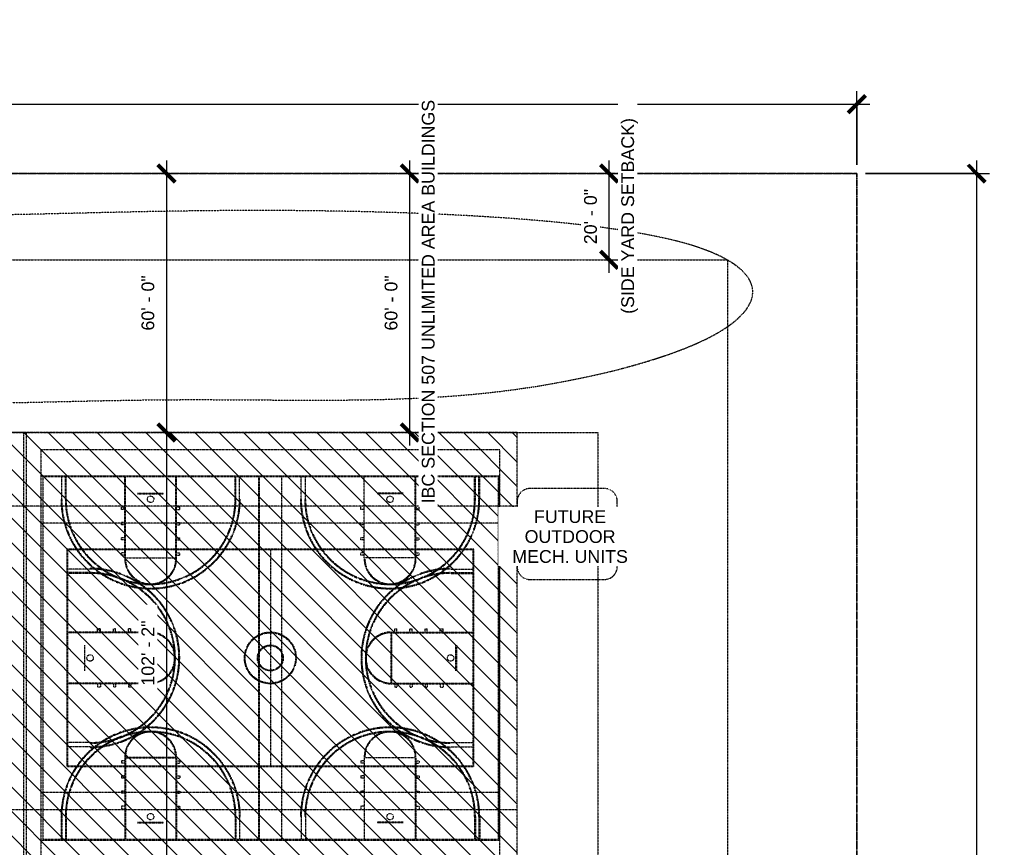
# Model space of a CAD drawing. Header units: inches. Extents: x 38424 to 45539, y -26222 to -19000.
# Drawn here: x 42783 to 45480, y -21343 to -19042 of the extents above; entities that cross this region are included whole.
import ezdxf

# ---------------------------------------------------------------- set-up
doc = ezdxf.new("R2010")
doc.units = ezdxf.units.IN
doc.header["$MEASUREMENT"] = 0
for name, pattern in [('Center', [1.25, 0.25, -0.1875, 0.625, -0.1875]), ('Dash 1_16_', [0.125, 0.0625, -0.0625]), ('Hidden', [0.28125, 0.1875, -0.09375]), ('Hidden 1_8_', [0.1875, 0.125, -0.0625])]:
    doc.linetypes.add(name, pattern=pattern)
for name, color, linetype, lineweight in [('A-ANNO-DIMS', 211, 'Continuous', 9), ('A-ANNO-DIMS-384', 211, 'Continuous', 9), ('A-BLDG-OTLN-FUTURE', 151, 'Dash 1_16_', 9), ('A-DETL', 90, 'Continuous', 9), ('A-DETL-GENF', 92, 'Continuous', 9), ('A-DETL-HDLN', 90, 'Hidden 1_8_', 9), ('A-PROP-LINE', 214, 'Center', 15), ('A-PROP-SBCK', 71, 'Hidden', 15), ('A-SLAB-CONC', 180, 'Continuous', 9), ('G-ANNO-TEXT', 231, 'Continuous', 9)]:
    doc.layers.add(name, color=color, linetype=linetype, lineweight=lineweight)
doc.styles.add('Arial', font='arial.ttf', dxfattribs={"height": 35.407186})
doc.dimstyles.new('Linear_-_3_32__Arial', dxfattribs={"dimscale": 12, "dimtxt": 36, "dimasz": 4, "dimexe": 3, "dimexo": 2, "dimgap": 2, "dimtad": 1, "dimdec": 0, "dimzin": 1, "dimdsep": 46, "dimlunit": 4, "dimtxsty": 'Arial', "dimblk1": 'OBLIQUE', "dimblk2": 'OBLIQUE', "dimsah": 1, "dimcen": 0.09, "dimdle": 3, "dimazin": 0, "dimtfac": 1, "dimtdec": 4, "dimtix": 1, "dimtmove": 0, "dimatfit": 3, "dimfxl": 1, "dimtvp": 1, "dimtfill": 1, "dimfrac": 2, "dimtolj": 1, "dimtzin": 0, "dimarcsym": 2})

# ---------------------------------------------------------------- blocks, each defined once
blk = doc.blocks.new('DIMBLOCK1-Level 1')
at = {"layer": 'A-ANNO-DIMS-384'}
for p, q in [((45443.6, -19434.1), (45443.6, -25577.6)), ((45134.8, -19470.1), (45479.6, -19470.1)), ((45443.6, -19470.1), (45134.8, -19470.1)), ((45134.8, -25541.6), (45479.6, -25541.6)), ((45443.6, -25541.6), (45134.8, -25541.6))]:
    blk.add_line(p, q, dxfattribs=at)
at = {"layer": 'A-ANNO-DIMS-384', "lineweight": 50}
for p, q in [((45443.6, -19470.1), (45419.6, -19446.1)), ((45443.6, -19470.1), (45467.6, -19494.1)), ((45443.6, -25541.6), (45419.6, -25517.6)), ((45443.6, -25541.6), (45467.6, -25565.6))]:
    blk.add_line(p, q, dxfattribs=at)
at = {"layer": 'A-ANNO-DIMS-384', "color": 0, "insert": (45373.6, -22595.8), "char_height": 35.41, "width": 216, "attachment_point": 1, "rotation": 90, "line_spacing_factor": 0.938532, "style": 'Arial', "bg_fill": 3, "box_fill_scale": 1.25, "bg_fill_color": 0, "bg_fill_transparency": 0}
blk.add_mtext('506\' - 0"', dxfattribs=at)
blk = doc.blocks.new('_Oblique')
at = {"color": 0, "linetype": 'ByBlock', "lineweight": -2}
blk.add_line((-0.5, -0.5), (0.5, 0.5), dxfattribs=at)
blk = doc.blocks.new('DIMBLOCK3-Level 1')
at = {"layer": 'A-ANNO-DIMS-384'}
for p, q in [((39068.4, -19446.1), (39068.4, -19241.2)), ((45110.8, -19446.1), (45110.8, -19241.2)), ((39032.4, -19277.2), (45146.8, -19277.2)), ((39068.4, -19277.2), (39068.4, -19446.1)), ((45110.8, -19277.2), (45110.8, -19446.1))]:
    blk.add_line(p, q, dxfattribs=at)
at = {"layer": 'A-ANNO-DIMS-384', "lineweight": 50}
for p, q in [((39068.4, -19277.2), (39092.4, -19253.2)), ((45110.8, -19277.2), (45134.8, -19253.2)), ((39068.4, -19277.2), (39044.4, -19301.2)), ((45110.8, -19277.2), (45086.8, -19301.2))]:
    blk.add_line(p, q, dxfattribs=at)
at = {"layer": 'A-ANNO-DIMS-384', "color": 0, "insert": (41999.6, -19207.2), "char_height": 35.41, "width": 216, "attachment_point": 1, "line_spacing_factor": 0.938532, "style": 'Arial', "bg_fill": 3, "box_fill_scale": 1.25, "bg_fill_color": 0, "bg_fill_transparency": 0}
blk.add_mtext('503\' - 6"', dxfattribs=at)
blk = doc.blocks.new('DIMBLOCK4-Level 1')
at = {"layer": 'A-ANNO-DIMS-384'}
for p, q in [((43868, -20226.1), (43868, -19434.1)), ((43858, -19470.1), (43904, -19470.1)), ((43868, -19470.1), (43858, -19470.1)), ((43858, -20190.1), (43904, -20190.1)), ((43868, -20190.1), (43858, -20190.1))]:
    blk.add_line(p, q, dxfattribs=at)
at = {"layer": 'A-ANNO-DIMS-384', "lineweight": 50}
for p, q in [((43868, -19470.1), (43844, -19446.1)), ((43868, -19470.1), (43892, -19494.1)), ((43868, -20190.1), (43844, -20166.1)), ((43868, -20190.1), (43892, -20214.1))]:
    blk.add_line(p, q, dxfattribs=at)
at = {"layer": 'A-ANNO-DIMS-384', "color": 0, "insert": (43798.1, -19906.5), "char_height": 35.41, "width": 183.434, "attachment_point": 1, "rotation": 90, "line_spacing_factor": 0.938532, "style": 'Arial', "bg_fill": 3, "box_fill_scale": 1.25, "bg_fill_color": 0, "bg_fill_transparency": 0}
blk.add_mtext('60\' - 0"', dxfattribs=at)
at = {"layer": 'A-ANNO-DIMS-384', "color": 0, "insert": (43901.4, -20386.7), "char_height": 35.407, "width": 1335.877, "attachment_point": 1, "rotation": 90, "line_spacing_factor": 0.938532, "style": 'Arial', "bg_fill": 3, "box_fill_scale": 1.25, "bg_fill_color": 0, "bg_fill_transparency": 0}
blk.add_mtext('IBC SECTION 507 UNLIMITED AREA BUILDINGS', dxfattribs=at)
blk = doc.blocks.new('DIMBLOCK14-Level 1')
at = {"layer": 'A-ANNO-DIMS-384'}
for p, q in [((44422.5, -19746.1), (44422.5, -19434.1)), ((44412.5, -19470.1), (44458.5, -19470.1)), ((44422.5, -19470.1), (44412.5, -19470.1)), ((44412.5, -19710.1), (44458.5, -19710.1)), ((44422.5, -19710.1), (44412.5, -19710.1))]:
    blk.add_line(p, q, dxfattribs=at)
at = {"layer": 'A-ANNO-DIMS-384', "lineweight": 50}
for p, q in [((44422.5, -19470.1), (44398.5, -19446.1)), ((44422.5, -19470.1), (44446.5, -19494.1)), ((44422.5, -19710.1), (44398.5, -19686.1)), ((44422.5, -19710.1), (44446.5, -19734.1))]:
    blk.add_line(p, q, dxfattribs=at)
at = {"layer": 'A-ANNO-DIMS-384', "color": 0, "attachment_point": 1, "rotation": 90, "line_spacing_factor": 0.938532, "style": 'Arial', "bg_fill": 3, "box_fill_scale": 1.25, "bg_fill_color": 0, "bg_fill_transparency": 0}
for s, insert, char_height, width in [('(SIDE YARD SETBACK)', (44455.9, -19860.1), 35.407, 648), ('20\' - 0"', (44352.5, -19666.5), 35.41, 183.434)]:
    blk.add_mtext(s, dxfattribs=dict(at, insert=insert, char_height=char_height, width=width))
blk = doc.blocks.new('DIMBLOCK33-Level 1')
at = {"layer": 'A-ANNO-DIMS-384'}
for p, q in [((43192.1, -19434.1), (43192.1, -20190.1)), ((43202.1, -19470.1), (43156.1, -19470.1)), ((43192.1, -19470.1), (43202.1, -19470.1)), ((43202.1, -20190.1), (43156.1, -20190.1)), ((43192.1, -20190.1), (43202.1, -20190.1))]:
    blk.add_line(p, q, dxfattribs=at)
at = {"layer": 'A-ANNO-DIMS-384', "lineweight": 50}
for p, q in [((43192.1, -19470.1), (43168.1, -19446.1)), ((43192.1, -19470.1), (43216.1, -19494.1)), ((43192.1, -20190.1), (43168.1, -20166.1)), ((43192.1, -20190.1), (43216.1, -20214.1))]:
    blk.add_line(p, q, dxfattribs=at)
at = {"layer": 'A-ANNO-DIMS-384', "color": 0, "insert": (43122.2, -19906.5), "char_height": 35.41, "width": 183.434, "attachment_point": 1, "rotation": 90, "line_spacing_factor": 0.938532, "style": 'Arial', "bg_fill": 3, "box_fill_scale": 1.25, "bg_fill_color": 0, "bg_fill_transparency": 0}
blk.add_mtext('60\' - 0"', dxfattribs=at)
blk = doc.blocks.new('DIMBLOCK34-Level 1')
at = {"layer": 'A-ANNO-DIMS-384', "lineweight": 50}
for p, q in [((43192.1, -20190.1), (43168.1, -20166.1)), ((43192.1, -20190.1), (43216.1, -20214.1)), ((43192.1, -21416.1), (43168.1, -21392.1)), ((43192.1, -21416.1), (43216.1, -21440.1))]:
    blk.add_line(p, q, dxfattribs=at)
at = {"layer": 'A-ANNO-DIMS-384'}
for p, q in [((43202.1, -20190.1), (43156.1, -20190.1)), ((43192.1, -20190.1), (43192.1, -21416.1)), ((43192.1, -20190.1), (43202.1, -20190.1)), ((43202.1, -21416.1), (43156.1, -21416.1)), ((43192.1, -21416.1), (43202.1, -21416.1))]:
    blk.add_line(p, q, dxfattribs=at)
at = {"layer": 'A-ANNO-DIMS-384', "color": 0, "insert": (43122.2, -20893.1), "char_height": 35.41, "width": 216, "attachment_point": 1, "rotation": 90, "line_spacing_factor": 0.938532, "style": 'Arial', "bg_fill": 3, "box_fill_scale": 1.25, "bg_fill_color": 0, "bg_fill_transparency": 0}
blk.add_mtext('102\' - 2"', dxfattribs=at)

msp = doc.modelspace()

# ---------------------------------------------------------------- hatches: boundary and pattern name
at = {"layer": 'A-DETL-GENF'}
h = msp.add_hatch(dxfattribs=at)
h.set_pattern_fill('FP_1', color=9, style=0, pattern_type=2)
h.set_pattern_definition([(135, (0, 0), (-33.941125, -33.941125), [])])
h.paths.add_polyline_path([(40928.4, -21416.1), (44166.4, -21416.1), (44166.4, -20190.1), (40916.4, -20190.1), (40916.4, -21416.1)], flags=0)

# ---------------------------------------------------------------- linework, layer by layer
at = {"layer": 'A-BLDG-OTLN-FUTURE'}
for p, q in [((44166.4, -20190.1), (40916.4, -20190.1)), ((44166.4, -21416.1), (44166.4, -20190.1))]:
    msp.add_line(p, q, dxfattribs=at)
at = {"layer": 'A-DETL', "linetype": 'Dash 1_16_'}
for p, q in [((42845.6, -20310.1), (44115.2, -20310.1)), ((42847.6, -20312.1), (42847.6, -21320.1)), ((42847.6, -20312.1), (44113.2, -20312.1)), ((42900.6, -20375.1), (42900.6, -20312.1)), ((42910.6, -20375.1), (42910.6, -20312.1)), ((42912.6, -20375.1), (42912.6, -20312.1)), ((43075.6, -20540.1), (43075.6, -20312.1)), ((43077.6, -20538.1), (43077.6, -20312.1)), ((43217.6, -20538.1), (43217.6, -20312.1)), ((43219.6, -20540.1), (43219.6, -20312.1)), ((43382.6, -20375.1), (43382.6, -20312.1)), ((43384.6, -20375.1), (43384.6, -20312.1)), ((43394.6, -20375.1), (43394.6, -20312.1)), ((43447.6, -20310.1), (43447.6, -21322.1)), ((43449.6, -20312.1), (43449.6, -21320.1)), ((43511.2, -20312.1), (43511.2, -21320.1)), ((43566.2, -20375.1), (43566.2, -20312.1)), ((43578.2, -20375.1), (43578.2, -20312.1)), ((43741.2, -20540.1), (43741.2, -20312.1)), ((43883.2, -20538.1), (43883.2, -20312.1)), ((43885.2, -20540.1), (43885.2, -20312.1)), ((44048.2, -20375.1), (44048.2, -20312.1)), ((44050.2, -20375.1), (44050.2, -20312.1)), ((44060.2, -20375.1), (44060.2, -20312.1)), ((44062.2, -20375.1), (44062.2, -20312.1)), ((44113.2, -20312.1), (44113.2, -21320.1)), ((44115.2, -20310.1), (44115.2, -21322.1)), ((43111.6, -20358.1), (43183.6, -20358.1)), ((43849.2, -20358.1), (43777.2, -20358.1)), ((43111.6, -20360.1), (43183.6, -20360.1)), ((43849.2, -20360.1), (43777.2, -20360.1)), ((43075.6, -20396.1), (43066.6, -20396.1)), ((43066.6, -20404.1), (43066.6, -20396.1)), ((43075.6, -20404.1), (43066.6, -20404.1)), ((43219.6, -20396.1), (43228.6, -20396.1)), ((43219.6, -20404.1), (43228.6, -20404.1)), ((43228.6, -20404.1), (43228.6, -20396.1)), ((43732.2, -20404.1), (43732.2, -20396.1)), ((43741.2, -20404.1), (43732.2, -20404.1)), ((43885.2, -20404.1), (43894.2, -20404.1)), ((43894.2, -20404.1), (43894.2, -20396.1)), ((43075.6, -20440.1), (43066.6, -20440.1)), ((43066.6, -20446.1), (43066.6, -20440.1)), ((43219.6, -20440.1), (43228.6, -20440.1)), ((43228.6, -20446.1), (43228.6, -20440.1)), ((43732.2, -20446.1), (43732.2, -20440.1)), ((43894.2, -20446.1), (43894.2, -20440.1)), ((43075.6, -20446.1), (43066.6, -20446.1)), ((43219.6, -20446.1), (43228.6, -20446.1)), ((43741.2, -20446.1), (43732.2, -20446.1)), ((43885.2, -20446.1), (43894.2, -20446.1)), ((43075.6, -20482.1), (43066.6, -20482.1)), ((43066.6, -20488.1), (43066.6, -20482.1)), ((43075.6, -20488.1), (43066.6, -20488.1)), ((43219.6, -20482.1), (43228.6, -20482.1)), ((43219.6, -20488.1), (43228.6, -20488.1)), ((43228.6, -20488.1), (43228.6, -20482.1)), ((43741.2, -20482.1), (43732.2, -20482.1)), ((43732.2, -20488.1), (43732.2, -20482.1)), ((43741.2, -20488.1), (43732.2, -20488.1)), ((43885.2, -20482.1), (43894.2, -20482.1)), ((43885.2, -20488.1), (43894.2, -20488.1)), ((43894.2, -20488.1), (43894.2, -20482.1)), ((44046.4, -20514.1), (42914.4, -20514.1)), ((42914.4, -20514.1), (42914.4, -21118.1)), ((42916.4, -20516.1), (42916.4, -21116.1)), ((44044.4, -20516.1), (42916.4, -20516.1)), ((43480.4, -20516.1), (43480.4, -21116.1)), ((44044.4, -21116.1), (44044.4, -20516.1)), ((44046.4, -21118.1), (44046.4, -20514.1)), ((43075.6, -20524.1), (43066.6, -20524.1)), ((43066.6, -20530.1), (43066.6, -20524.1)), ((43075.6, -20530.1), (43066.6, -20530.1)), ((43077.6, -20538.1), (43217.6, -20538.1)), ((43219.6, -20524.1), (43228.6, -20524.1)), ((43219.6, -20530.1), (43228.6, -20530.1)), ((43228.6, -20530.1), (43228.6, -20524.1)), ((43741.2, -20524.1), (43732.2, -20524.1)), ((43732.2, -20530.1), (43732.2, -20524.1)), ((43741.2, -20530.1), (43732.2, -20530.1)), ((43883.2, -20538.1), (43743.2, -20538.1)), ((43885.2, -20524.1), (43894.2, -20524.1)), ((43885.2, -20530.1), (43894.2, -20530.1)), ((43894.2, -20530.1), (43894.2, -20524.1)), ((42979.4, -20569.1), (42916.4, -20569.1)), ((43981.4, -20569.1), (44044.4, -20569.1)), ((42979.4, -20579.1), (42916.4, -20579.1)), ((42979.4, -20581.1), (42916.4, -20581.1)), ((43981.4, -20579.1), (44044.4, -20579.1)), ((43981.4, -20581.1), (44044.4, -20581.1)), ((43000.4, -20744.1), (43000.4, -20735.1)), ((43008.4, -20735.1), (43000.4, -20735.1)), ((43008.4, -20744.1), (43008.4, -20735.1)), ((43044.4, -20744.1), (43044.4, -20735.1)), ((43050.4, -20735.1), (43044.4, -20735.1)), ((43050.4, -20744.1), (43050.4, -20735.1)), ((43086.4, -20744.1), (43086.4, -20735.1)), ((43092.4, -20735.1), (43086.4, -20735.1)), ((43092.4, -20744.1), (43092.4, -20735.1)), ((43128.4, -20744.1), (43128.4, -20735.1)), ((43134.4, -20735.1), (43128.4, -20735.1)), ((43134.4, -20744.1), (43134.4, -20735.1)), ((43826.4, -20735.1), (43832.4, -20735.1)), ((43826.4, -20744.1), (43826.4, -20735.1)), ((43832.4, -20744.1), (43832.4, -20735.1)), ((43868.4, -20735.1), (43874.4, -20735.1)), ((43868.4, -20744.1), (43868.4, -20735.1)), ((43874.4, -20744.1), (43874.4, -20735.1)), ((43910.4, -20735.1), (43916.4, -20735.1)), ((43910.4, -20744.1), (43910.4, -20735.1)), ((43916.4, -20744.1), (43916.4, -20735.1)), ((43952.4, -20735.1), (43960.4, -20735.1)), ((43952.4, -20744.1), (43952.4, -20735.1)), ((43960.4, -20744.1), (43960.4, -20735.1)), ((43144.4, -20744.1), (42916.4, -20744.1)), ((43142.4, -20746.1), (42916.4, -20746.1)), ((43142.4, -20886.1), (43142.4, -20746.1)), ((43144.4, -20886.1), (43144.4, -20746.1)), ((43816.4, -20744.1), (44044.4, -20744.1)), ((43816.4, -20886.1), (43816.4, -20746.1)), ((43818.4, -20886.1), (43818.4, -20746.1)), ((43818.4, -20746.1), (44044.4, -20746.1)), ((42964.4, -20852.1), (42964.4, -20780.1)), ((43996.4, -20852.1), (43996.4, -20780.1)), ((43998.4, -20852.1), (43998.4, -20780.1)), ((43142.4, -20886.1), (42916.4, -20886.1)), ((43144.4, -20888.1), (42916.4, -20888.1)), ((43000.4, -20888.1), (43000.4, -20897.1)), ((43008.4, -20897.1), (43000.4, -20897.1)), ((43008.4, -20888.1), (43008.4, -20897.1)), ((43044.4, -20888.1), (43044.4, -20897.1)), ((43050.4, -20897.1), (43044.4, -20897.1)), ((43050.4, -20888.1), (43050.4, -20897.1)), ((43086.4, -20888.1), (43086.4, -20897.1)), ((43092.4, -20897.1), (43086.4, -20897.1)), ((43092.4, -20888.1), (43092.4, -20897.1)), ((43128.4, -20888.1), (43128.4, -20897.1)), ((43134.4, -20897.1), (43128.4, -20897.1)), ((43134.4, -20888.1), (43134.4, -20897.1)), ((43816.4, -20888.1), (44044.4, -20888.1)), ((43818.4, -20886.1), (44044.4, -20886.1)), ((43826.4, -20888.1), (43826.4, -20897.1)), ((43826.4, -20897.1), (43832.4, -20897.1)), ((43832.4, -20888.1), (43832.4, -20897.1)), ((43868.4, -20888.1), (43868.4, -20897.1)), ((43868.4, -20897.1), (43874.4, -20897.1)), ((43874.4, -20888.1), (43874.4, -20897.1)), ((43910.4, -20888.1), (43910.4, -20897.1)), ((43910.4, -20897.1), (43916.4, -20897.1)), ((43916.4, -20888.1), (43916.4, -20897.1)), ((43952.4, -20888.1), (43952.4, -20897.1)), ((43952.4, -20897.1), (43960.4, -20897.1)), ((43960.4, -20888.1), (43960.4, -20897.1)), ((42979.4, -21051.1), (42916.4, -21051.1)), ((43981.4, -21051.1), (44044.4, -21051.1)), ((42979.4, -21063.1), (42916.4, -21063.1)), ((43981.4, -21063.1), (44044.4, -21063.1)), ((43066.6, -21102.1), (43066.6, -21108.1)), ((43075.6, -21102.1), (43066.6, -21102.1)), ((43075.6, -21108.1), (43066.6, -21108.1)), ((43075.6, -21092.1), (43075.6, -21320.1)), ((43077.6, -21092.1), (43217.6, -21092.1)), ((43077.6, -21094.1), (43217.6, -21094.1)), ((43077.6, -21094.1), (43077.6, -21320.1)), ((43217.6, -21094.1), (43217.6, -21320.1)), ((43219.6, -21092.1), (43219.6, -21320.1)), ((43219.6, -21102.1), (43228.6, -21102.1)), ((43219.6, -21108.1), (43228.6, -21108.1)), ((43228.6, -21102.1), (43228.6, -21108.1)), ((43732.2, -21102.1), (43732.2, -21108.1)), ((43741.2, -21102.1), (43732.2, -21102.1)), ((43741.2, -21108.1), (43732.2, -21108.1)), ((43741.2, -21092.1), (43741.2, -21320.1)), ((43883.2, -21094.1), (43743.2, -21094.1)), ((43883.2, -21094.1), (43883.2, -21320.1)), ((43885.2, -21092.1), (43885.2, -21320.1)), ((43885.2, -21102.1), (43894.2, -21102.1)), ((43885.2, -21108.1), (43894.2, -21108.1)), ((43894.2, -21102.1), (43894.2, -21108.1)), ((42914.4, -21118.1), (44046.4, -21118.1)), ((42916.4, -21116.1), (44044.4, -21116.1)), ((43066.6, -21144.1), (43066.6, -21150.1)), ((43075.6, -21144.1), (43066.6, -21144.1)), ((43075.6, -21150.1), (43066.6, -21150.1)), ((43219.6, -21144.1), (43228.6, -21144.1)), ((43219.6, -21150.1), (43228.6, -21150.1)), ((43228.6, -21144.1), (43228.6, -21150.1)), ((43732.2, -21144.1), (43732.2, -21150.1)), ((43741.2, -21144.1), (43732.2, -21144.1)), ((43741.2, -21150.1), (43732.2, -21150.1)), ((43885.2, -21144.1), (43894.2, -21144.1)), ((43885.2, -21150.1), (43894.2, -21150.1)), ((43894.2, -21144.1), (43894.2, -21150.1)), ((43066.6, -21186.1), (43066.6, -21192.1)), ((43075.6, -21186.1), (43066.6, -21186.1)), ((43075.6, -21192.1), (43066.6, -21192.1)), ((43219.6, -21186.1), (43228.6, -21186.1)), ((43219.6, -21192.1), (43228.6, -21192.1)), ((43228.6, -21186.1), (43228.6, -21192.1)), ((43732.2, -21186.1), (43732.2, -21192.1)), ((43741.2, -21186.1), (43732.2, -21186.1)), ((43885.2, -21186.1), (43894.2, -21186.1)), ((43894.2, -21186.1), (43894.2, -21192.1)), ((43066.6, -21228.1), (43066.6, -21236.1)), ((43075.6, -21228.1), (43066.6, -21228.1)), ((43075.6, -21236.1), (43066.6, -21236.1)), ((43219.6, -21228.1), (43228.6, -21228.1)), ((43219.6, -21236.1), (43228.6, -21236.1)), ((43228.6, -21228.1), (43228.6, -21236.1)), ((43732.2, -21228.1), (43732.2, -21236.1)), ((43741.2, -21228.1), (43732.2, -21228.1)), ((43885.2, -21228.1), (43894.2, -21228.1)), ((43894.2, -21228.1), (43894.2, -21236.1)), ((42898.6, -21257.1), (42898.6, -21320.1)), ((42900.6, -21257.1), (42900.6, -21320.1)), ((42910.6, -21257.1), (42910.6, -21320.1)), ((42912.6, -21257.1), (42912.6, -21320.1)), ((43111.6, -21272.1), (43183.6, -21272.1)), ((43111.6, -21274.1), (43183.6, -21274.1)), ((43382.6, -21257.1), (43382.6, -21320.1)), ((43384.6, -21257.1), (43384.6, -21320.1)), ((43394.6, -21257.1), (43394.6, -21320.1)), ((43566.2, -21257.1), (43566.2, -21320.1)), ((43578.2, -21257.1), (43578.2, -21320.1)), ((43849.2, -21272.1), (43777.2, -21272.1)), ((43849.2, -21274.1), (43777.2, -21274.1)), ((44048.2, -21257.1), (44048.2, -21320.1)), ((44050.2, -21257.1), (44050.2, -21320.1)), ((44060.2, -21257.1), (44060.2, -21320.1)), ((44062.2, -21257.1), (44062.2, -21320.1)), ((42845.6, -21322.1), (44115.2, -21322.1)), ((42847.6, -21320.1), (44113.2, -21320.1))]:
    msp.add_line(p, q, dxfattribs=at)
for centre, radius in [((43147.6, -20375.1), 9), ((43813.2, -20375.1), 9), ((43480.4, -20816.1), 72), ((43480.4, -20816.1), 70), ((43480.4, -20816.1), 36), ((43480.4, -20816.1), 34), ((42979.4, -20816.1), 9), ((43981.4, -20816.1), 9), ((43147.6, -21257.1), 9), ((43813.2, -21257.1), 9)]:
    msp.add_circle(centre, radius, dxfattribs=at)
for centre, radius, start, end in [((43147.6, -20375.1), 249, 180, 270), ((43147.6, -20375.1), 247, 180, 270), ((43147.6, -20375.1), 237, 180, 270), ((43147.6, -20375.1), 235, 180, 270), ((43147.6, -20375.1), 247, 270, 360), ((43147.6, -20375.1), 249, 270, 360), ((43147.6, -20375.1), 235, 270, 360), ((43147.6, -20375.1), 237, 270, 360), ((43813.2, -20375.1), 249, 180, 270), ((43813.2, -20375.1), 247, 180, 270), ((43813.2, -20375.1), 237, 180, 270), ((43813.2, -20375.1), 235, 180, 270), ((43813.2, -20375.1), 247, 270, 360), ((43813.2, -20375.1), 249, 270, 360), ((43813.2, -20375.1), 235, 270, 0), ((43813.2, -20375.1), 237, 270, 0), ((43147.6, -20540.1), 72, 180, 0), ((43147.6, -20540.1), 70, 180, 0), ((43813.2, -20540.1), 72, 180, 0), ((43813.2, -20540.1), 70, 180, 0), ((42979.4, -20816.1), 249, 0, 90), ((42979.4, -20816.1), 247, 0, 90), ((43981.4, -20816.1), 249, 90, 180), ((43981.4, -20816.1), 247, 90, 180), ((42979.4, -20816.1), 237, 0, 90), ((42979.4, -20816.1), 235, 0, 90), ((43981.4, -20816.1), 237, 90, 180), ((43981.4, -20816.1), 235, 90, 180), ((43144.4, -20816.1), 72, 270, 90), ((43144.4, -20816.1), 70, 270, 90), ((43816.4, -20816.1), 72, 90, 270), ((43816.4, -20816.1), 70, 90, 270), ((42979.4, -20816.1), 247, 270, 0), ((42979.4, -20816.1), 249, 270, 0), ((42979.4, -20816.1), 235, 270, 0), ((42979.4, -20816.1), 237, 270, 0), ((43981.4, -20816.1), 249, 180, 270), ((43981.4, -20816.1), 247, 180, 270), ((43981.4, -20816.1), 237, 180, 270), ((43981.4, -20816.1), 235, 180, 270), ((43147.6, -21257.1), 249, 90, 180), ((43147.6, -21257.1), 247, 90, 180), ((43147.6, -21257.1), 237, 90, 180), ((43147.6, -21257.1), 235, 90, 180), ((43147.6, -21092.1), 72, 0, 180), ((43147.6, -21092.1), 70, 0, 180), ((43147.6, -21257.1), 249, 360, 90), ((43147.6, -21257.1), 247, 360, 90), ((43147.6, -21257.1), 237, 360, 90), ((43147.6, -21257.1), 235, 360, 90), ((43813.2, -21257.1), 249, 90, 180), ((43813.2, -21257.1), 247, 90, 180), ((43813.2, -21257.1), 237, 90, 180), ((43813.2, -21257.1), 235, 90, 180), ((43813.2, -21092.1), 72, 0, 180), ((43813.2, -21092.1), 70, 0, 180), ((43813.2, -21257.1), 249, 0, 90), ((43813.2, -21257.1), 247, 0, 90), ((43813.2, -21257.1), 237, 0, 90), ((43813.2, -21257.1), 235, 0, 90)]:
    msp.add_arc(centre, radius, start, end, dxfattribs=at)
at = {"layer": 'A-DETL-HDLN', "linetype": 'Dash 1_16_'}
for p, q in [((42802.9, -20190.1), (41430.9, -20190.1)), ((44166.4, -20190.1), (42794.4, -20190.1)), ((42794.4, -20190.1), (42794.4, -21442.1)), ((42802.9, -21442.1), (42802.9, -20190.1)), ((44166.4, -21442.1), (44166.4, -20190.1)), ((42842.4, -20238.1), (42842.4, -21394.1)), ((44118.4, -20238.1), (42842.4, -20238.1)), ((44118.4, -21394.1), (44118.4, -20238.1)), ((42802.9, -20394.1), (41430.9, -20394.1)), ((44166.4, -20394.1), (42794.4, -20394.1)), ((44118.4, -20442.1), (42842.4, -20442.1)), ((44118.4, -21190.1), (42842.4, -21190.1)), ((42802.9, -21238.1), (41430.9, -21238.1)), ((44166.4, -21238.1), (42794.4, -21238.1))]:
    msp.add_line(p, q, dxfattribs=at)
at = {"layer": 'A-DETL-HDLN'}
msp.add_open_spline([(41509.6, -19634.7), (41539.4, -20060.1), (42230.5, -20134.8), (43248.4, -20081.5), (44050.2, -20123.5), (44895.4, -19908.1), (44842.1, -19605.9), (43228.6, -19549.5), (42161.6, -19624.4), (41735.4, -19492.7), (41516.8, -19618.9)], degree=3, knots=[0, 0, 0, 0, 59.470267, 129.396601, 204.23962, 259.293163, 336.889558, 419.970569, 506.919594, 556.034452, 556.034452, 556.034452, 556.034452], dxfattribs=at)
at = {"layer": 'A-PROP-LINE'}
for p, q in [((45110.8, -19470.1), (39068.4, -19470.1)), ((39068.4, -19470.1), (45110.8, -19470.1)), ((45110.8, -25541.6), (45110.8, -19470.1)), ((45110.8, -19470.1), (45110.8, -25541.6))]:
    msp.add_line(p, q, dxfattribs=at)
at = {"layer": 'A-PROP-SBCK'}
for p, q in [((39488.4, -19710.1), (44750.8, -19710.1)), ((44750.8, -19710.1), (44750.8, -25389.6)), ((39488.4, -20190.1), (44390.8, -20190.1)), ((44390.8, -20190.1), (44390.8, -25358.1))]:
    msp.add_line(p, q, dxfattribs=at)
at = {"layer": 'A-SLAB-CONC', "linetype": 'Dash 1_16_'}
for p, q in [((44408.8, -20345.4), (44202.4, -20345.4)), ((44166.4, -20381.4), (44166.4, -20562.1)), ((44444.8, -20562.1), (44444.8, -20381.4)), ((44202.4, -20598.1), (44408.8, -20598.1))]:
    msp.add_line(p, q, dxfattribs=at)
for centre, start, end in [((44202.4, -20381.4), 90, 180), ((44408.8, -20381.4), 0, 90), ((44202.4, -20562.1), 180, 270), ((44408.8, -20562.1), 270, 0)]:
    msp.add_arc(centre, 36, start, end, dxfattribs=at)

# ---------------------------------------------------------------- next in the draw order: texts
at = {"layer": 'G-ANNO-TEXT', "color": 7, "insert": (44313.5, -20405.7), "char_height": 35.407, "width": 381.888, "attachment_point": 2, "line_spacing_factor": 0.938532, "style": 'Arial', "bg_fill": 3, "box_fill_scale": 1.25, "bg_fill_color": 0, "bg_fill_transparency": 0}
msp.add_mtext('FUTURE\\POUTDOOR\\PMECH. UNITS', dxfattribs=at)

# ---------------------------------------------------------------- next in the draw order: dimensions: what is measured, and where the dimension line sits
at = {"layer": 'A-ANNO-DIMS'}
dim = msp.add_linear_dim(base=(45443.5591, -25541.5902), p1=(45110.7581, -19470.0528), p2=(45110.7581, -25541.5902), angle=90, dimstyle='Linear_-_3_32__Arial', override={"dimpost": '<>', "dimfxl": 6071.53734}, dxfattribs=at)
dim.commit()
dim.dimension.update_dxf_attribs({"geometry": 'DIMBLOCK1-Level 1', "text_midpoint": (45401.4811, -22505.8215)})

# ---------------------------------------------------------------- next in the draw order: dimensions: what is measured, and where the dimension line sits
dim = msp.add_linear_dim(base=(45110.8, -19277.2), p1=(39068.4, -19470.1), p2=(45110.8, -19470.1), dimstyle='Linear_-_3_32__Arial', override={"dimpost": '<>', "dimfxl": 6042.367854}, dxfattribs=at)
dim.commit()
dim.dimension.update_dxf_attribs({"geometry": 'DIMBLOCK3-Level 1', "text_midpoint": (42089.6, -19235.1)})

# ---------------------------------------------------------------- next in the draw order: dimensions: what is measured, and where the dimension line sits
for base, p1, p2, text, override, picture, middle in [((43868, -19470.1), (43834, -20190.1), (43834, -19470.1), '<>\\XIBC SECTION 507 UNLIMITED AREA BUILDINGS', {"dimpost": '<>', "dimfxl": 720}, 'DIMBLOCK4-Level 1', (43868, -19830.1)), ((44422.5, -19470.1), (44388.5, -19710.1), (44388.5, -19470.1), '<>\\X(SIDE YARD SETBACK)', {"dimpost": '<>', "dimfxl": 240}, 'DIMBLOCK14-Level 1', (44422.5, -19590.1))]:
    dim = msp.add_linear_dim(base=base, p1=p1, p2=p2, angle=90, text=text, dimstyle='Linear_-_3_32__Arial', override=override, dxfattribs=at)
    dim.commit()
    dim.dimension.update_dxf_attribs({"geometry": picture, "text_midpoint": middle})
dim = msp.add_linear_dim(base=(43192.1, -20190.1), p1=(43226.1, -19470.1), p2=(43226.1, -20190.1), angle=90, dimstyle='Linear_-_3_32__Arial', override={"dimpost": '<>', "dimfxl": 720}, dxfattribs=at)
dim.commit()
dim.dimension.update_dxf_attribs({"geometry": 'DIMBLOCK33-Level 1', "text_midpoint": (43150.1, -19830.1)})

# ---------------------------------------------------------------- next in the draw order: dimensions: what is measured, and where the dimension line sits
dim = msp.add_linear_dim(base=(43192.1, -21416.1), p1=(43226.1, -20190.1), p2=(43226.1, -21416.1), angle=90, dimstyle='Linear_-_3_32__Arial', override={"dimpost": '<>', "dimfxl": 1226}, dxfattribs=at)
dim.commit()
dim.dimension.update_dxf_attribs({"geometry": 'DIMBLOCK34-Level 1', "text_midpoint": (43150.1, -20803.1)})

doc.saveas('drawing.dxf')
